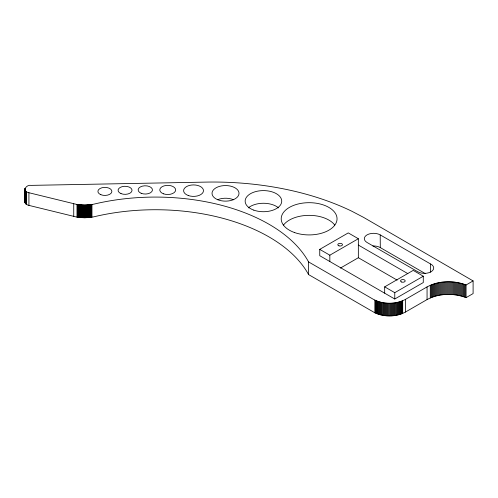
<?xml version="1.0" encoding="UTF-8"?>
<svg xmlns="http://www.w3.org/2000/svg" width="498" height="498" viewBox="0 0 498 498"><rect width="100%" height="100%" fill="white"/><g stroke="black" fill="none" stroke-linecap="round" stroke-linejoin="round"><path stroke-width="0.75" d="M473.1 280.916L363.509 217.34L351.825 211.233A215.503 124.419 0 0 0 206.128 182.1L31.318 185.374C25.877 184.31 21.663 191.568 28.921 192.726L76.997 204.485L84.691 205.089L91.956 204.491A27.334 15.78 0 0 0 94.819 203.925A160.611 92.728 0 0 1 308.579 261.923L373.544 299.429C383.261 304.571 395.661 304.552 405.378 299.429L427.06 286.91C438.9 280.555 453.61 280.231 466.066 284.981L473.1 280.916L473.1 293.583L466.066 297.642C453.61 292.892 438.9 293.216 427.06 299.572L405.378 312.09C396.078 317.033 384.381 317.145 374.845 312.788L308.579 274.585A160.611 92.728 0 0 0 94.819 216.586A27.334 15.78 0 0 1 91.956 217.159L84.691 217.751L76.997 217.147L28.921 205.388C26.954 205.108 23.972 203.091 25.186 200.756M384.674 293.185L384.674 286.854L413.191 270.389L423.281 276.216L423.281 282.547L394.765 299.012L319.741 255.698L319.741 249.367L348.258 232.902L358.348 238.729L358.348 257.727L397.136 280.119M319.741 249.367L329.832 255.194L358.348 238.729M340.445 268.067L358.348 257.727M384.674 286.854L394.765 292.681L423.281 276.216M380.304 234.944L430.571 263.977A9.306 5.372 0 0 1 431 271.808A9.306 5.372 0 0 1 417.436 271.559L366.933 242.42A9.306 5.372 0 0 1 367.094 234.851A9.306 5.372 0 0 1 380.198 234.882L380.304 247.606L425.211 273.545M358.348 245.06L407.837 273.632M380.304 247.606L380.198 247.55A9.306 5.372 0 0 0 372.89 245.987M466.066 284.981L466.066 297.642M465.188 284.632L465.188 297.3M464.285 284.308L464.285 296.97M463.37 283.997L463.37 296.665M462.43 283.711L462.43 296.372M461.478 283.437L461.478 296.105M460.507 283.188L460.507 295.849M459.523 282.951L459.523 295.619M458.521 282.74L458.521 295.407M457.513 282.553L457.513 295.214M456.492 282.378L456.492 295.046M455.458 282.229L455.458 294.897M454.419 282.098L454.419 294.766M453.373 281.993L453.373 294.66M452.321 281.905L452.321 294.573M451.263 281.843L451.263 294.505M450.204 281.793L450.204 294.461M449.14 281.775L449.14 294.436M448.076 281.775L448.076 294.436M447.017 281.793L447.017 294.455M445.953 281.837L445.953 294.499M444.895 281.899L444.895 294.561M443.843 281.98L443.843 294.648M442.797 282.086L442.797 294.754M441.757 282.217L441.757 294.878M440.724 282.36L440.724 295.028M439.703 282.528L439.703 295.196M438.688 282.721L438.688 295.382M437.692 282.926L437.692 295.594M436.702 283.157L436.702 295.824M435.731 283.406L435.731 296.073M434.773 283.673L434.773 296.341M433.839 283.966L433.839 296.627M432.918 284.271L432.918 296.933M432.015 284.595L432.015 297.262M431.131 284.937L431.131 297.605M430.571 263.977L430.571 272.176M430.272 285.298L430.272 297.966M427.06 286.91L427.06 299.572M405.378 299.429L405.378 312.09M402.689 300.755L402.689 313.416M401.967 301.047L401.967 313.709M401.22 301.321L401.22 313.983M400.46 301.576L400.46 314.244M399.682 301.819L399.682 314.481M398.886 302.043L398.886 314.705M398.076 302.242L398.076 314.91M397.255 302.429L397.255 315.097M396.414 302.597L396.414 315.265M395.574 302.747L395.574 315.408M394.765 292.681L394.765 299.012M394.715 302.877L394.715 315.539M393.856 302.983L393.856 315.651M392.984 303.077L392.984 315.738M392.107 303.145L392.107 315.807M391.229 303.195L391.229 315.857M390.345 303.226L390.345 315.888M389.461 303.232L389.461 315.9M388.577 303.226L388.577 315.888M387.693 303.195L387.693 315.857M386.815 303.145L386.815 315.807M385.938 303.077L385.938 315.738M385.072 302.983L385.072 315.651M384.207 302.877L384.207 315.539M383.354 302.747L383.354 315.408M382.508 302.597L382.508 315.265M381.673 302.429L381.673 315.097M380.846 302.242L380.846 314.91M380.036 302.043L380.036 314.705M379.246 301.819L379.246 314.481M378.461 301.576L378.461 314.244M377.702 301.321L377.702 313.983M376.955 301.047L376.955 313.709M376.233 300.755L376.233 313.416M375.529 300.443L375.529 313.111M374.845 300.12L374.845 312.788M329.832 255.194L329.832 261.525M308.579 261.923L308.579 274.585M91.956 204.491L91.956 217.159M91.539 204.56L91.539 217.221M91.115 204.622L91.115 217.284M90.698 204.678L90.698 217.346M90.275 204.734L90.275 217.396M89.852 204.784L89.852 217.452M89.422 204.834L89.422 217.495M88.999 204.877L88.999 217.539M88.569 204.915L88.569 217.576M88.14 204.946L88.14 217.614M87.71 204.977L87.71 217.645M87.281 205.008L87.281 217.67M86.851 205.033L86.851 217.694M86.422 205.052L86.422 217.713M85.986 205.064L85.986 217.732M85.556 205.076L85.556 217.744M85.121 205.083L85.121 217.751M84.691 205.089L84.691 217.751M84.255 205.089L84.255 217.751M83.826 205.083L83.826 217.751M83.39 205.076L83.39 217.738M82.961 205.064L82.961 217.726M82.525 205.045L82.525 217.713M82.095 205.027L82.095 217.694M81.666 205.002L81.666 217.67M81.236 204.977L81.236 217.638M80.807 204.946L80.807 217.607M80.377 204.908L80.377 217.57M79.948 204.871L79.948 217.533M79.524 204.827L79.524 217.489M79.101 204.778L79.101 217.439M78.678 204.728L78.678 217.389M78.254 204.672L78.254 217.333M77.831 204.61L77.831 217.277M77.414 204.547L77.414 217.215M76.997 204.485L76.997 217.147M73.735 203.813L73.735 216.481M28.921 192.726L28.921 205.388M26.606 191.767L26.606 204.429M26.369 191.612L26.369 204.273M26.151 191.444L26.151 204.112M25.952 191.276L25.952 203.937M25.765 191.095L25.765 203.763M25.597 190.915L25.597 203.576M25.442 190.728L25.442 203.389M25.311 190.535L25.311 203.196M25.193 190.336L25.193 203.003M25.087 188.294L25.099 202.804M25.012 188.493L25.018 202.599M24.956 188.698L24.962 202.393M283.505 225.065A27.919 16.117 0 0 1 309.127 215.348A27.919 16.117 0 0 1 334.756 225.065M248.315 207.89A18.289 10.558 0 0 1 278.569 207.89M217.701 199.667A13.49 7.787 0 0 1 233.556 199.76M401.45 281.961A2.328 1.345 0 0 0 405.167 281.059A2.328 1.345 0 0 0 401.954 279.652A2.328 1.345 0 0 0 401.45 281.961M294.418 232.504A27.919 16.117 0 0 0 337.034 219.307A27.919 16.117 0 0 0 295.937 204.597A27.919 16.117 0 0 0 294.418 232.504M253.806 210.137A18.289 10.558 0 0 0 281.719 201.497A18.289 10.558 0 0 0 254.795 191.855A18.289 10.558 0 0 0 253.806 210.137M217.937 199.791A13.49 7.787 0 0 0 238.972 193.915A13.49 7.787 0 0 0 219.643 186.339A13.49 7.787 0 0 0 217.937 199.791M188.269 195.521A9.941 5.739 0 0 0 203.477 190.865A9.941 5.739 0 0 0 188.891 185.586A9.941 5.739 0 0 0 188.269 195.521M163.562 193.834A7.924 4.575 0 0 0 175.645 190.068A7.924 4.575 0 0 0 163.954 185.91A7.924 4.575 0 0 0 163.562 193.834M141.177 193.286A7.146 4.127 0 0 0 152.419 190.286A7.146 4.127 0 0 0 142.297 186.165A7.146 4.127 0 0 0 141.177 193.286M121.002 193.604A6.991 4.034 0 0 0 132.007 190.703A6.991 4.034 0 0 0 122.153 186.65A6.991 4.034 0 0 0 121.002 193.604M100.839 194.693A6.991 4.034 0 0 0 111.851 191.792A6.991 4.034 0 0 0 101.997 187.734A6.991 4.034 0 0 0 100.839 194.693M338.976 245.844A2.328 1.345 0 0 0 342.468 244.68A2.328 1.345 0 0 0 338.976 243.516A2.328 1.345 0 0 0 338.976 245.844"/></g></svg>
